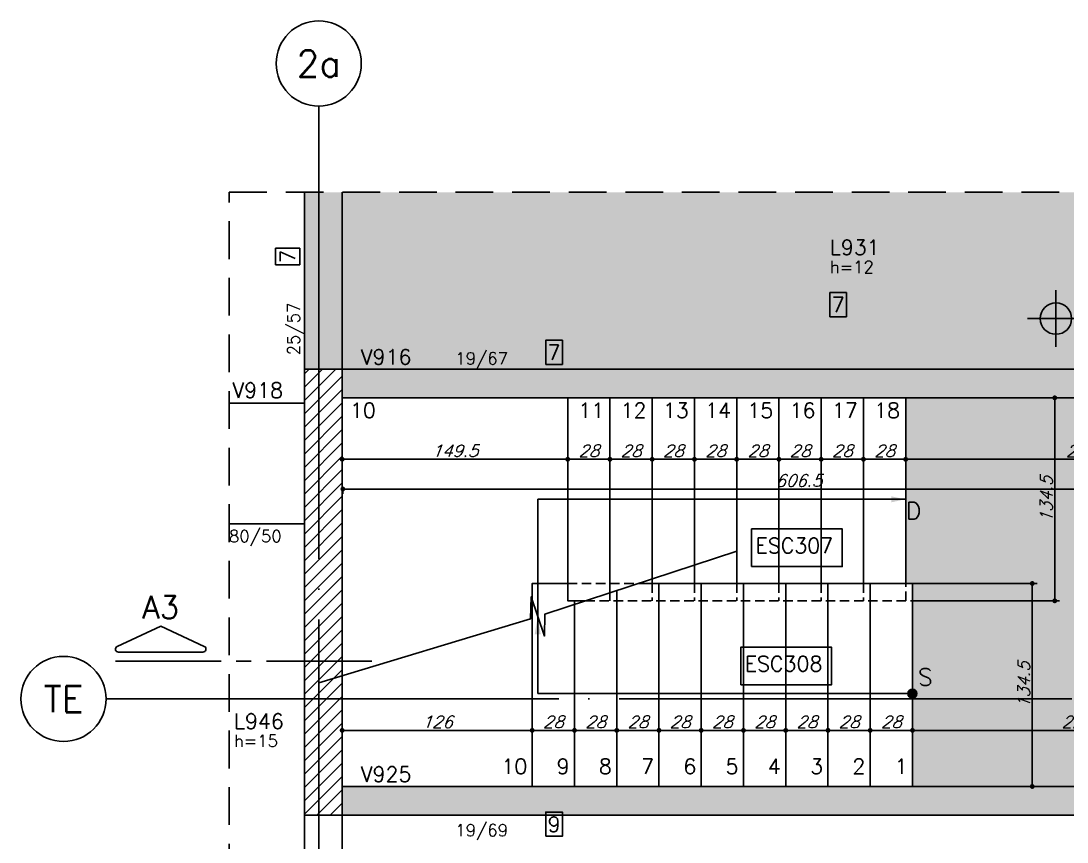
# Model space of a CAD drawing. Header units: millimetres. Extents: x 7530 to 14400, y -7174 to -2969.
# Drawn here: x 10731 to 11424, y -4756 to -4212 of the extents above; entities that cross this region are included whole.
import ezdxf
from ezdxf.enums import TextEntityAlignment as Align

# ---------------------------------------------------------------- set-up
doc = ezdxf.new("R2010")
doc.units = ezdxf.units.MM
doc.header["$LTSCALE"] = 50
doc.header["$PDMODE"] = 3
doc.linetypes.add('DASHED', pattern=[0.75, 0.5, -0.25])
doc.linetypes.add('EIXO', pattern=[6.8, 6, -0.4, 0, -0.4])
for name, color, linetype in [('F-AUX', 2, 'Continuous'), ('F-AUX-RED', 1, 'Continuous'), ('F-CORTE-INDICAÇÃO', 4, 'Continuous'), ('F-COTAS', 106, 'Continuous'), ('F-DESNIVEL-1', 254, 'Continuous'), ('F-EIXO', 12, 'EIXO'), ('F-ESC NUM', 2, 'Continuous'), ('F-ESC-PROJ', 1, 'Continuous'), ('F-ESCADAS', 2, 'Continuous'), ('F-LAJES', 3, 'Continuous'), ('F-LAJES-DIM', 2, 'Continuous'), ('F-LAJES-NOME', 4, 'Continuous'), ('F-NÍVEL-PLANTA', 2, 'Continuous'), ('F-PILARES-HACH', 174, 'Continuous'), ('F-PILARES-S', 170, 'Continuous'), ('F-TEXTO', 6, 'Continuous'), ('F-TEXTO ESCADA', 2, 'Continuous'), ('F-TEXTO-YELLOW', 2, 'Continuous'), ('F-VIGAS', 3, 'Continuous'), ('F-VIGAS-DIM', 2, 'Continuous'), ('F-VIGAS-NOME', 4, 'Continuous')]:
    doc.layers.add(name, color=color, linetype=linetype)
doc.layers.add('F-DESNIVEL-2', color=7, linetype='Continuous', true_color=0xffd1e8)
doc.styles.add('5385-ARQ-PB-BAS-PLA-TER-TORRE-A-106-TXT$0$R60-75', font='romans.shx', dxfattribs={"height": 0.1125})
doc.styles.add('CP-TEXT-INCL', font='romans.shx', dxfattribs={"oblique": 20})
doc.styles.add('MCP', font='romans.shx')
doc.styles.add('ROMANS', font='romans.shx')
doc.dimstyles.new('CP-COTAS-50', dxfattribs={"dimscale": 0.64, "dimtxt": 12.5, "dimasz": 5, "dimexe": 5, "dimexo": 5, "dimgap": 2.5, "dimtad": 1, "dimdec": 1, "dimdsep": 46, "dimtxsty": 'CP-TEXT-INCL', "dimblk1": 'DOT', "dimblk2": 'DOT', "dimsah": 1, "dimcen": 9, "dimclrd": 256, "dimclre": 256, "dimclrt": 256, "dimadec": 0, "dimazin": 0, "dimtfac": 1, "dimtdec": 1, "dimtmove": 2, "dimatfit": 3, "dimldrblk": 'DOT', "dimfxl": 5, "dimtolj": 1, "dimarcsym": 0})

# ---------------------------------------------------------------- blocks, each defined once
blk = doc.blocks.new('*U12')
at = {"layer": 'F-LAJES-DIM', "color": 1}
blk.add_lwpolyline([(0, 0), (11, 0), (11, 16), (0, 16)], close=True, dxfattribs=at)
at = {"layer": 'F-LAJES-DIM', "style": 'MCP'}
blk.add_attdef('DIM', text='', height=10, dxfattribs=at).set_placement((5.5, 8), align=Align.MIDDLE_CENTER)
blk = doc.blocks.new('*U13')
at = {"layer": 'F-VIGAS-DIM', "color": 1}
blk.add_lwpolyline([(0, 0), (11, 0), (11, 16), (0, 16)], close=True, dxfattribs=at)
at = {"layer": 'F-VIGAS-DIM', "style": 'MCP'}
blk.add_attdef('DIM', text='', height=10, dxfattribs=at).set_placement((5.5, 8), align=Align.MIDDLE_CENTER)
blk = doc.blocks.new('Nível - Planta')
at = {"layer": 'F-NÍVEL-PLANTA'}
h = blk.add_hatch(color=71, dxfattribs=at)
h.paths.add_polyline_path([(0, 0), (0, 0.26, 0.414214), (-0.26, 0)])
h.paths.add_polyline_path([(0.26, 0), (0, 0), (0, -0.26, 0.414214)])
for p, q in [((0, -0.469), (0, 0.469)), ((-0.469, 0), (1.704, 0))]:
    blk.add_line(p, q, dxfattribs=at)
blk.add_circle((0, 0), 0.26, dxfattribs=at)
at = {"layer": 'F-TEXTO', "color": 3, "style": 'MCP'}
blk.add_attdef('NÍVEL', (0.333, 0.102), '', height=0.2, dxfattribs=at)
blk = doc.blocks.new('*U20')
at = {"layer": 'F-EIXO'}
blk.add_line((0, 0), (0, -609.8), dxfattribs=at)
at = {"layer": 'F-EIXO', "color": 2, "linetype": 'Continuous'}
blk.add_circle((0, 28.21), 28.21, dxfattribs=at)
at = {"layer": 'F-TEXTO', "style": 'ROMANS'}
blk.add_attdef('EIXO', text='', height=17.5, rotation=360, dxfattribs=at).set_placement((0, 28.21), align=Align.MIDDLE_CENTER)
blk = doc.blocks.new('*U21')
at = {"layer": 'F-EIXO'}
blk.add_line((0, 0), (1096.49, 0), dxfattribs=at)
at = {"layer": 'F-EIXO', "color": 2, "linetype": 'Continuous'}
blk.add_circle((-28.21, 0), 28.21, dxfattribs=at)
at = {"layer": 'F-TEXTO', "style": 'ROMANS'}
blk.add_attdef('EIXO', text='', height=17.5, dxfattribs=at).set_placement((-28.21, 0), align=Align.MIDDLE_CENTER)
blk = doc.blocks.new('*U7')
at = {"layer": 'F-CORTE-INDICAÇÃO'}
for p, q in [((-100, 0), (-170, 0)), ((-80, 0), (-90, 0)), ((-70, 0), (0, 0))]:
    blk.add_line(p, q, dxfattribs=at)
blk.add_lwpolyline([(-112, 6, 0.802585), (-111.15, 9.81), (-140, 23.26), (-168.85, 9.81, 0.802585), (-168, 6)], format="xyb", close=True, dxfattribs=at)
at = {"layer": 'F-CORTE-INDICAÇÃO', "style": 'ROMANS'}
blk.add_attdef('CORTE', text='', height=15, dxfattribs=at).set_placement((-140, 35.76), align=Align.MIDDLE_CENTER)
at = {"layer": 'F-CORTE-INDICAÇÃO', "color": 2, "style": 'ROMANS'}
blk.add_attdef('FOLHA', text='', height=12, dxfattribs=at).set_placement((-140, -10), align=Align.MIDDLE_CENTER)
blk = doc.blocks.new('_DOT')
at = {"color": 0, "linetype": 'ByBlock'}
blk.add_line((-0.5, 0), (-1, 0), dxfattribs=at)
at = {"color": 0, "linetype": 'ByBlock', "const_width": 0.5}
blk.add_lwpolyline([(-0.25, 0, 1), (0.25, 0, 1)], format="xyb", close=True, dxfattribs=at)
blk = doc.blocks.new('*D114')
at = {"layer": 'DEFPOINTS', "color": 0, "transparency": 16777216}
for p in [(10943.82, -4499.79), (11093.32, -4500.68), (11093.32, -4502.62)]:
    blk.add_point(p, dxfattribs=at)
at = {"layer": 'F-COTAS', "lineweight": -2, "transparency": 16777216}
for p, q in [((10943.82, -4502.99), (10943.82, -4505.82)), ((10947.02, -4502.62), (11090.12, -4502.62)), ((11093.32, -4503.88), (11093.32, -4505.82))]:
    blk.add_line(p, q, dxfattribs=at)
at = {"layer": 'F-COTAS', "lineweight": -2, "transparency": 16777216, "xscale": 3.2, "yscale": 3.2, "zscale": 3.2, "rotation": 180}
blk.add_blockref('_DOT', (10943.82, -4502.62), dxfattribs=at)
at = {"layer": 'F-COTAS', "lineweight": -2, "transparency": 16777216, "xscale": 3.2, "yscale": 3.2, "zscale": 3.2}
blk.add_blockref('_DOT', (11093.32, -4502.62), dxfattribs=at)
at = {"layer": 'F-COTAS', "transparency": 16777216, "insert": (11018.57, -4497.02), "char_height": 8, "attachment_point": 5, "style": 'CP-TEXT-INCL'}
blk.add_mtext('\\A1;149.5', dxfattribs=at)
blk = doc.blocks.new('*D115')
at = {"layer": 'DEFPOINTS', "color": 0, "transparency": 16777216}
for p in [(11093.32, -4501.77), (11121.32, -4502.62), (11121.32, -4502.62)]:
    blk.add_point(p, dxfattribs=at)
at = {"layer": 'F-COTAS', "lineweight": -2, "transparency": 16777216}
for p, q in [((11093.32, -4504.97), (11093.32, -4505.82)), ((11096.52, -4502.62), (11118.12, -4502.62))]:
    blk.add_line(p, q, dxfattribs=at)
at = {"layer": 'F-COTAS', "lineweight": -2, "transparency": 16777216, "xscale": 3.2, "yscale": 3.2, "zscale": 3.2, "rotation": 180}
blk.add_blockref('_DOT', (11093.32, -4502.62), dxfattribs=at)
at = {"layer": 'F-COTAS', "lineweight": -2, "transparency": 16777216, "xscale": 3.2, "yscale": 3.2, "zscale": 3.2}
blk.add_blockref('_DOT', (11121.32, -4502.62), dxfattribs=at)
at = {"layer": 'F-COTAS', "transparency": 16777216, "insert": (11107.32, -4497.02), "char_height": 8, "attachment_point": 5, "style": 'CP-TEXT-INCL'}
blk.add_mtext('\\A1;28', dxfattribs=at)
blk = doc.blocks.new('*D116')
at = {"layer": 'DEFPOINTS', "color": 0, "transparency": 16777216}
for p in [(11177.32, -4501.77), (11205.32, -4502.62), (11205.32, -4502.62)]:
    blk.add_point(p, dxfattribs=at)
at = {"layer": 'F-COTAS', "lineweight": -2, "transparency": 16777216}
for p, q in [((11177.32, -4504.97), (11177.32, -4505.82)), ((11180.52, -4502.62), (11202.12, -4502.62))]:
    blk.add_line(p, q, dxfattribs=at)
at = {"layer": 'F-COTAS', "lineweight": -2, "transparency": 16777216, "xscale": 3.2, "yscale": 3.2, "zscale": 3.2, "rotation": 180}
blk.add_blockref('_DOT', (11177.32, -4502.62), dxfattribs=at)
at = {"layer": 'F-COTAS', "lineweight": -2, "transparency": 16777216, "xscale": 3.2, "yscale": 3.2, "zscale": 3.2}
blk.add_blockref('_DOT', (11205.32, -4502.62), dxfattribs=at)
at = {"layer": 'F-COTAS', "transparency": 16777216, "insert": (11191.32, -4497.02), "char_height": 8, "attachment_point": 5, "style": 'CP-TEXT-INCL'}
blk.add_mtext('\\A1;28', dxfattribs=at)
blk = doc.blocks.new('*D117')
at = {"layer": 'DEFPOINTS', "color": 0, "transparency": 16777216}
for p in [(11205.32, -4501.77), (11233.32, -4502.62), (11233.32, -4502.62)]:
    blk.add_point(p, dxfattribs=at)
at = {"layer": 'F-COTAS', "lineweight": -2, "transparency": 16777216}
for p, q in [((11205.32, -4504.97), (11205.32, -4505.82)), ((11208.52, -4502.62), (11230.12, -4502.62))]:
    blk.add_line(p, q, dxfattribs=at)
at = {"layer": 'F-COTAS', "lineweight": -2, "transparency": 16777216, "xscale": 3.2, "yscale": 3.2, "zscale": 3.2, "rotation": 180}
blk.add_blockref('_DOT', (11205.32, -4502.62), dxfattribs=at)
at = {"layer": 'F-COTAS', "lineweight": -2, "transparency": 16777216, "xscale": 3.2, "yscale": 3.2, "zscale": 3.2}
blk.add_blockref('_DOT', (11233.32, -4502.62), dxfattribs=at)
at = {"layer": 'F-COTAS', "transparency": 16777216, "insert": (11219.32, -4497.02), "char_height": 8, "attachment_point": 5, "style": 'CP-TEXT-INCL'}
blk.add_mtext('\\A1;28', dxfattribs=at)
blk = doc.blocks.new('*D118')
at = {"layer": 'DEFPOINTS', "color": 0, "transparency": 16777216}
for p in [(11233.32, -4501.77), (11261.32, -4502.62), (11261.32, -4502.62)]:
    blk.add_point(p, dxfattribs=at)
at = {"layer": 'F-COTAS', "lineweight": -2, "transparency": 16777216}
for p, q in [((11233.32, -4504.97), (11233.32, -4505.82)), ((11236.52, -4502.62), (11258.12, -4502.62))]:
    blk.add_line(p, q, dxfattribs=at)
at = {"layer": 'F-COTAS', "lineweight": -2, "transparency": 16777216, "xscale": 3.2, "yscale": 3.2, "zscale": 3.2, "rotation": 180}
blk.add_blockref('_DOT', (11233.32, -4502.62), dxfattribs=at)
at = {"layer": 'F-COTAS', "lineweight": -2, "transparency": 16777216, "xscale": 3.2, "yscale": 3.2, "zscale": 3.2}
blk.add_blockref('_DOT', (11261.32, -4502.62), dxfattribs=at)
at = {"layer": 'F-COTAS', "transparency": 16777216, "insert": (11247.32, -4497.02), "char_height": 8, "attachment_point": 5, "style": 'CP-TEXT-INCL'}
blk.add_mtext('\\A1;28', dxfattribs=at)
blk = doc.blocks.new('*D119')
at = {"layer": 'DEFPOINTS', "color": 0, "transparency": 16777216}
for p in [(11261.32, -4501.77), (11289.32, -4502.62), (11289.32, -4502.62)]:
    blk.add_point(p, dxfattribs=at)
at = {"layer": 'F-COTAS', "lineweight": -2, "transparency": 16777216}
for p, q in [((11261.32, -4504.97), (11261.32, -4505.82)), ((11264.52, -4502.62), (11286.12, -4502.62))]:
    blk.add_line(p, q, dxfattribs=at)
at = {"layer": 'F-COTAS', "lineweight": -2, "transparency": 16777216, "xscale": 3.2, "yscale": 3.2, "zscale": 3.2, "rotation": 180}
blk.add_blockref('_DOT', (11261.32, -4502.62), dxfattribs=at)
at = {"layer": 'F-COTAS', "lineweight": -2, "transparency": 16777216, "xscale": 3.2, "yscale": 3.2, "zscale": 3.2}
blk.add_blockref('_DOT', (11289.32, -4502.62), dxfattribs=at)
at = {"layer": 'F-COTAS', "transparency": 16777216, "insert": (11275.32, -4497.02), "char_height": 8, "attachment_point": 5, "style": 'CP-TEXT-INCL'}
blk.add_mtext('\\A1;28', dxfattribs=at)
blk = doc.blocks.new('*D120')
at = {"layer": 'DEFPOINTS', "color": 0, "transparency": 16777216}
for p in [(11289.32, -4501.77), (11317.32, -4502.62), (11317.32, -4502.62)]:
    blk.add_point(p, dxfattribs=at)
at = {"layer": 'F-COTAS', "lineweight": -2, "transparency": 16777216}
for p, q in [((11289.32, -4504.97), (11289.32, -4505.82)), ((11292.52, -4502.62), (11314.12, -4502.62))]:
    blk.add_line(p, q, dxfattribs=at)
at = {"layer": 'F-COTAS', "lineweight": -2, "transparency": 16777216, "xscale": 3.2, "yscale": 3.2, "zscale": 3.2, "rotation": 180}
blk.add_blockref('_DOT', (11289.32, -4502.62), dxfattribs=at)
at = {"layer": 'F-COTAS', "lineweight": -2, "transparency": 16777216, "xscale": 3.2, "yscale": 3.2, "zscale": 3.2}
blk.add_blockref('_DOT', (11317.32, -4502.62), dxfattribs=at)
at = {"layer": 'F-COTAS', "transparency": 16777216, "insert": (11303.32, -4497.02), "char_height": 8, "attachment_point": 5, "style": 'CP-TEXT-INCL'}
blk.add_mtext('\\A1;28', dxfattribs=at)
blk = doc.blocks.new('*D121')
at = {"layer": 'DEFPOINTS', "color": 0, "transparency": 16777216}
for p in [(11317.32, -4497.78), (11550.32, -4502.62), (11550.32, -4502.62)]:
    blk.add_point(p, dxfattribs=at)
at = {"layer": 'F-COTAS', "lineweight": -2, "transparency": 16777216}
for p, q in [((11317.32, -4500.98), (11317.32, -4505.82)), ((11320.52, -4502.62), (11547.12, -4502.62))]:
    blk.add_line(p, q, dxfattribs=at)
at = {"layer": 'F-COTAS', "lineweight": -2, "transparency": 16777216, "xscale": 3.2, "yscale": 3.2, "zscale": 3.2, "rotation": 180}
blk.add_blockref('_DOT', (11317.32, -4502.62), dxfattribs=at)
at = {"layer": 'F-COTAS', "lineweight": -2, "transparency": 16777216, "xscale": 3.2, "yscale": 3.2, "zscale": 3.2}
blk.add_blockref('_DOT', (11550.32, -4502.62), dxfattribs=at)
at = {"layer": 'F-COTAS', "transparency": 16777216, "insert": (11433.82, -4497.02), "char_height": 8, "attachment_point": 5, "style": 'CP-TEXT-INCL'}
blk.add_mtext('\\A1;233', dxfattribs=at)
blk = doc.blocks.new('*D122')
at = {"layer": 'DEFPOINTS', "color": 0, "transparency": 16777216}
for p in [(10944.32, -4519.64), (11550.82, -4519.64), (10944.32, -4522.31)]:
    blk.add_point(p, dxfattribs=at)
at = {"layer": 'F-COTAS', "lineweight": -2, "transparency": 16777216}
for p, q in [((10944.32, -4522.84), (10944.32, -4525.51)), ((11547.62, -4522.31), (10947.52, -4522.31)), ((11550.82, -4522.84), (11550.82, -4525.51))]:
    blk.add_line(p, q, dxfattribs=at)
at = {"layer": 'F-COTAS', "lineweight": -2, "transparency": 16777216, "xscale": 3.2, "yscale": 3.2, "zscale": 3.2, "rotation": 180}
blk.add_blockref('_DOT', (10944.32, -4522.31), dxfattribs=at)
at = {"layer": 'F-COTAS', "lineweight": -2, "transparency": 16777216, "xscale": 3.2, "yscale": 3.2, "zscale": 3.2}
blk.add_blockref('_DOT', (11550.82, -4522.31), dxfattribs=at)
at = {"layer": 'F-COTAS', "transparency": 16777216, "insert": (11246.44, -4516.71), "char_height": 8, "attachment_point": 5, "style": 'CP-TEXT-INCL'}
blk.add_mtext('\\A1;606.5', dxfattribs=at)
blk = doc.blocks.new('*D123')
at = {"layer": 'DEFPOINTS', "color": 0, "transparency": 16777216}
for p in [(11321.82, -4682.22), (11321.82, -4686.29), (11550.32, -4686.29)]:
    blk.add_point(p, dxfattribs=at)
at = {"layer": 'F-COTAS', "lineweight": -2, "transparency": 16777216}
for p, q in [((11321.82, -4683.09), (11321.82, -4679.02)), ((11550.32, -4683.09), (11550.32, -4679.02)), ((11547.12, -4682.22), (11325.02, -4682.22))]:
    blk.add_line(p, q, dxfattribs=at)
at = {"layer": 'F-COTAS', "lineweight": -2, "transparency": 16777216, "xscale": 3.2, "yscale": 3.2, "zscale": 3.2, "rotation": 180}
blk.add_blockref('_DOT', (11321.82, -4682.22), dxfattribs=at)
at = {"layer": 'F-COTAS', "lineweight": -2, "transparency": 16777216, "xscale": 3.2, "yscale": 3.2, "zscale": 3.2}
blk.add_blockref('_DOT', (11550.32, -4682.22), dxfattribs=at)
at = {"layer": 'F-COTAS', "transparency": 16777216, "insert": (11436.07, -4676.62), "char_height": 8, "attachment_point": 5, "style": 'CP-TEXT-INCL'}
blk.add_mtext('\\A1;228.5', dxfattribs=at)
blk = doc.blocks.new('*D124')
at = {"layer": 'DEFPOINTS', "color": 0, "transparency": 16777216}
for p in [(11293.82, -4682.22), (11293.82, -4686.29), (11321.82, -4686.29)]:
    blk.add_point(p, dxfattribs=at)
at = {"layer": 'F-COTAS', "lineweight": -2, "transparency": 16777216}
for p, q in [((11293.82, -4683.09), (11293.82, -4679.02)), ((11321.82, -4683.09), (11321.82, -4679.02)), ((11318.62, -4682.22), (11297.02, -4682.22))]:
    blk.add_line(p, q, dxfattribs=at)
at = {"layer": 'F-COTAS', "lineweight": -2, "transparency": 16777216, "xscale": 3.2, "yscale": 3.2, "zscale": 3.2, "rotation": 180}
blk.add_blockref('_DOT', (11293.82, -4682.22), dxfattribs=at)
at = {"layer": 'F-COTAS', "lineweight": -2, "transparency": 16777216, "xscale": 3.2, "yscale": 3.2, "zscale": 3.2}
blk.add_blockref('_DOT', (11321.82, -4682.22), dxfattribs=at)
at = {"layer": 'F-COTAS', "transparency": 16777216, "insert": (11307.82, -4676.62), "char_height": 8, "attachment_point": 5, "style": 'CP-TEXT-INCL'}
blk.add_mtext('\\A1;28', dxfattribs=at)
blk = doc.blocks.new('*D125')
at = {"layer": 'DEFPOINTS', "color": 0, "transparency": 16777216}
for p in [(11265.82, -4682.22), (11265.82, -4686.29), (11293.82, -4686.29)]:
    blk.add_point(p, dxfattribs=at)
at = {"layer": 'F-COTAS', "lineweight": -2, "transparency": 16777216}
for p, q in [((11265.82, -4683.09), (11265.82, -4679.02)), ((11293.82, -4683.09), (11293.82, -4679.02)), ((11290.62, -4682.22), (11269.02, -4682.22))]:
    blk.add_line(p, q, dxfattribs=at)
at = {"layer": 'F-COTAS', "lineweight": -2, "transparency": 16777216, "xscale": 3.2, "yscale": 3.2, "zscale": 3.2, "rotation": 180}
blk.add_blockref('_DOT', (11265.82, -4682.22), dxfattribs=at)
at = {"layer": 'F-COTAS', "lineweight": -2, "transparency": 16777216, "xscale": 3.2, "yscale": 3.2, "zscale": 3.2}
blk.add_blockref('_DOT', (11293.82, -4682.22), dxfattribs=at)
at = {"layer": 'F-COTAS', "transparency": 16777216, "insert": (11279.82, -4676.62), "char_height": 8, "attachment_point": 5, "style": 'CP-TEXT-INCL'}
blk.add_mtext('\\A1;28', dxfattribs=at)
blk = doc.blocks.new('*D126')
at = {"layer": 'DEFPOINTS', "color": 0, "transparency": 16777216}
for p in [(11237.82, -4682.22), (11237.82, -4686.29), (11265.82, -4686.29)]:
    blk.add_point(p, dxfattribs=at)
at = {"layer": 'F-COTAS', "lineweight": -2, "transparency": 16777216}
for p, q in [((11237.82, -4683.09), (11237.82, -4679.02)), ((11265.82, -4683.09), (11265.82, -4679.02)), ((11262.62, -4682.22), (11241.02, -4682.22))]:
    blk.add_line(p, q, dxfattribs=at)
at = {"layer": 'F-COTAS', "lineweight": -2, "transparency": 16777216, "xscale": 3.2, "yscale": 3.2, "zscale": 3.2, "rotation": 180}
blk.add_blockref('_DOT', (11237.82, -4682.22), dxfattribs=at)
at = {"layer": 'F-COTAS', "lineweight": -2, "transparency": 16777216, "xscale": 3.2, "yscale": 3.2, "zscale": 3.2}
blk.add_blockref('_DOT', (11265.82, -4682.22), dxfattribs=at)
at = {"layer": 'F-COTAS', "transparency": 16777216, "insert": (11251.82, -4676.62), "char_height": 8, "attachment_point": 5, "style": 'CP-TEXT-INCL'}
blk.add_mtext('\\A1;28', dxfattribs=at)
blk = doc.blocks.new('*D127')
at = {"layer": 'DEFPOINTS', "color": 0, "transparency": 16777216}
for p in [(11209.82, -4682.22), (11209.82, -4686.29), (11237.82, -4686.29)]:
    blk.add_point(p, dxfattribs=at)
at = {"layer": 'F-COTAS', "lineweight": -2, "transparency": 16777216}
for p, q in [((11209.82, -4683.09), (11209.82, -4679.02)), ((11237.82, -4683.09), (11237.82, -4679.02)), ((11234.62, -4682.22), (11213.02, -4682.22))]:
    blk.add_line(p, q, dxfattribs=at)
at = {"layer": 'F-COTAS', "lineweight": -2, "transparency": 16777216, "xscale": 3.2, "yscale": 3.2, "zscale": 3.2, "rotation": 180}
blk.add_blockref('_DOT', (11209.82, -4682.22), dxfattribs=at)
at = {"layer": 'F-COTAS', "lineweight": -2, "transparency": 16777216, "xscale": 3.2, "yscale": 3.2, "zscale": 3.2}
blk.add_blockref('_DOT', (11237.82, -4682.22), dxfattribs=at)
at = {"layer": 'F-COTAS', "transparency": 16777216, "insert": (11223.82, -4676.62), "char_height": 8, "attachment_point": 5, "style": 'CP-TEXT-INCL'}
blk.add_mtext('\\A1;28', dxfattribs=at)
blk = doc.blocks.new('*D128')
at = {"layer": 'DEFPOINTS', "color": 0, "transparency": 16777216}
for p in [(11181.82, -4682.22), (11181.82, -4686.29), (11209.82, -4686.29)]:
    blk.add_point(p, dxfattribs=at)
at = {"layer": 'F-COTAS', "lineweight": -2, "transparency": 16777216}
for p, q in [((11181.82, -4683.09), (11181.82, -4679.02)), ((11209.82, -4683.09), (11209.82, -4679.02)), ((11206.62, -4682.22), (11185.02, -4682.22))]:
    blk.add_line(p, q, dxfattribs=at)
at = {"layer": 'F-COTAS', "lineweight": -2, "transparency": 16777216, "xscale": 3.2, "yscale": 3.2, "zscale": 3.2, "rotation": 180}
blk.add_blockref('_DOT', (11181.82, -4682.22), dxfattribs=at)
at = {"layer": 'F-COTAS', "lineweight": -2, "transparency": 16777216, "xscale": 3.2, "yscale": 3.2, "zscale": 3.2}
blk.add_blockref('_DOT', (11209.82, -4682.22), dxfattribs=at)
at = {"layer": 'F-COTAS', "transparency": 16777216, "insert": (11195.82, -4676.62), "char_height": 8, "attachment_point": 5, "style": 'CP-TEXT-INCL'}
blk.add_mtext('\\A1;28', dxfattribs=at)
blk = doc.blocks.new('*D129')
at = {"layer": 'DEFPOINTS', "color": 0, "transparency": 16777216}
for p in [(11153.82, -4682.22), (11153.82, -4686.29), (11181.82, -4686.29)]:
    blk.add_point(p, dxfattribs=at)
at = {"layer": 'F-COTAS', "lineweight": -2, "transparency": 16777216}
for p, q in [((11153.82, -4683.09), (11153.82, -4679.02)), ((11181.82, -4683.09), (11181.82, -4679.02)), ((11178.62, -4682.22), (11157.02, -4682.22))]:
    blk.add_line(p, q, dxfattribs=at)
at = {"layer": 'F-COTAS', "lineweight": -2, "transparency": 16777216, "xscale": 3.2, "yscale": 3.2, "zscale": 3.2, "rotation": 180}
blk.add_blockref('_DOT', (11153.82, -4682.22), dxfattribs=at)
at = {"layer": 'F-COTAS', "lineweight": -2, "transparency": 16777216, "xscale": 3.2, "yscale": 3.2, "zscale": 3.2}
blk.add_blockref('_DOT', (11181.82, -4682.22), dxfattribs=at)
at = {"layer": 'F-COTAS', "transparency": 16777216, "insert": (11167.82, -4676.62), "char_height": 8, "attachment_point": 5, "style": 'CP-TEXT-INCL'}
blk.add_mtext('\\A1;28', dxfattribs=at)
blk = doc.blocks.new('*D130')
at = {"layer": 'DEFPOINTS', "color": 0, "transparency": 16777216}
for p in [(11125.82, -4682.22), (11125.82, -4686.29), (11153.82, -4686.29)]:
    blk.add_point(p, dxfattribs=at)
at = {"layer": 'F-COTAS', "lineweight": -2, "transparency": 16777216}
for p, q in [((11125.82, -4683.09), (11125.82, -4679.02)), ((11153.82, -4683.09), (11153.82, -4679.02)), ((11150.62, -4682.22), (11129.02, -4682.22))]:
    blk.add_line(p, q, dxfattribs=at)
at = {"layer": 'F-COTAS', "lineweight": -2, "transparency": 16777216, "xscale": 3.2, "yscale": 3.2, "zscale": 3.2, "rotation": 180}
blk.add_blockref('_DOT', (11125.82, -4682.22), dxfattribs=at)
at = {"layer": 'F-COTAS', "lineweight": -2, "transparency": 16777216, "xscale": 3.2, "yscale": 3.2, "zscale": 3.2}
blk.add_blockref('_DOT', (11153.82, -4682.22), dxfattribs=at)
at = {"layer": 'F-COTAS', "transparency": 16777216, "insert": (11139.82, -4676.62), "char_height": 8, "attachment_point": 5, "style": 'CP-TEXT-INCL'}
blk.add_mtext('\\A1;28', dxfattribs=at)
blk = doc.blocks.new('*D131')
at = {"layer": 'DEFPOINTS', "color": 0, "transparency": 16777216}
for p in [(10943.82, -4682.22), (10943.82, -4686.29), (11069.82, -4689.55)]:
    blk.add_point(p, dxfattribs=at)
at = {"layer": 'F-COTAS', "lineweight": -2, "transparency": 16777216}
for p, q in [((10943.82, -4683.09), (10943.82, -4679.02)), ((11069.82, -4686.35), (11069.82, -4679.02)), ((11066.62, -4682.22), (10947.02, -4682.22))]:
    blk.add_line(p, q, dxfattribs=at)
at = {"layer": 'F-COTAS', "lineweight": -2, "transparency": 16777216, "xscale": 3.2, "yscale": 3.2, "zscale": 3.2, "rotation": 180}
blk.add_blockref('_DOT', (10943.82, -4682.22), dxfattribs=at)
at = {"layer": 'F-COTAS', "lineweight": -2, "transparency": 16777216, "xscale": 3.2, "yscale": 3.2, "zscale": 3.2}
blk.add_blockref('_DOT', (11069.82, -4682.22), dxfattribs=at)
at = {"layer": 'F-COTAS', "transparency": 16777216, "insert": (11006.82, -4676.62), "char_height": 8, "attachment_point": 5, "style": 'CP-TEXT-INCL'}
blk.add_mtext('\\A1;126', dxfattribs=at)
blk = doc.blocks.new('*D132')
at = {"layer": 'DEFPOINTS', "color": 0, "transparency": 16777216}
for p in [(11097.82, -4682.22), (11097.82, -4686.29), (11125.82, -4686.29)]:
    blk.add_point(p, dxfattribs=at)
at = {"layer": 'F-COTAS', "lineweight": -2, "transparency": 16777216}
for p, q in [((11097.82, -4683.09), (11097.82, -4679.02)), ((11125.82, -4683.09), (11125.82, -4679.02)), ((11122.62, -4682.22), (11101.02, -4682.22))]:
    blk.add_line(p, q, dxfattribs=at)
at = {"layer": 'F-COTAS', "lineweight": -2, "transparency": 16777216, "xscale": 3.2, "yscale": 3.2, "zscale": 3.2, "rotation": 180}
blk.add_blockref('_DOT', (11097.82, -4682.22), dxfattribs=at)
at = {"layer": 'F-COTAS', "lineweight": -2, "transparency": 16777216, "xscale": 3.2, "yscale": 3.2, "zscale": 3.2}
blk.add_blockref('_DOT', (11125.82, -4682.22), dxfattribs=at)
at = {"layer": 'F-COTAS', "transparency": 16777216, "insert": (11111.82, -4676.62), "char_height": 8, "attachment_point": 5, "style": 'CP-TEXT-INCL'}
blk.add_mtext('\\A1;28', dxfattribs=at)
blk = doc.blocks.new('*D133')
at = {"layer": 'DEFPOINTS', "color": 0, "transparency": 16777216}
for p in [(11149.32, -4501.77), (11177.32, -4502.62), (11177.32, -4502.62)]:
    blk.add_point(p, dxfattribs=at)
at = {"layer": 'F-COTAS', "lineweight": -2, "transparency": 16777216}
for p, q in [((11149.32, -4504.97), (11149.32, -4505.82)), ((11152.52, -4502.62), (11174.12, -4502.62))]:
    blk.add_line(p, q, dxfattribs=at)
at = {"layer": 'F-COTAS', "lineweight": -2, "transparency": 16777216, "xscale": 3.2, "yscale": 3.2, "zscale": 3.2, "rotation": 180}
blk.add_blockref('_DOT', (11149.32, -4502.62), dxfattribs=at)
at = {"layer": 'F-COTAS', "lineweight": -2, "transparency": 16777216, "xscale": 3.2, "yscale": 3.2, "zscale": 3.2}
blk.add_blockref('_DOT', (11177.32, -4502.62), dxfattribs=at)
at = {"layer": 'F-COTAS', "transparency": 16777216, "insert": (11163.32, -4497.02), "char_height": 8, "attachment_point": 5, "style": 'CP-TEXT-INCL'}
blk.add_mtext('\\A1;28', dxfattribs=at)
blk = doc.blocks.new('*D134')
at = {"layer": 'DEFPOINTS', "color": 0, "transparency": 16777216}
for p in [(11121.32, -4501.77), (11149.32, -4502.62), (11149.32, -4502.62)]:
    blk.add_point(p, dxfattribs=at)
at = {"layer": 'F-COTAS', "lineweight": -2, "transparency": 16777216}
for p, q in [((11121.32, -4504.97), (11121.32, -4505.82)), ((11124.52, -4502.62), (11146.12, -4502.62))]:
    blk.add_line(p, q, dxfattribs=at)
at = {"layer": 'F-COTAS', "lineweight": -2, "transparency": 16777216, "xscale": 3.2, "yscale": 3.2, "zscale": 3.2, "rotation": 180}
blk.add_blockref('_DOT', (11121.32, -4502.62), dxfattribs=at)
at = {"layer": 'F-COTAS', "lineweight": -2, "transparency": 16777216, "xscale": 3.2, "yscale": 3.2, "zscale": 3.2}
blk.add_blockref('_DOT', (11149.32, -4502.62), dxfattribs=at)
at = {"layer": 'F-COTAS', "transparency": 16777216, "insert": (11135.32, -4497.02), "char_height": 8, "attachment_point": 5, "style": 'CP-TEXT-INCL'}
blk.add_mtext('\\A1;28', dxfattribs=at)
blk = doc.blocks.new('*D136')
at = {"layer": 'DEFPOINTS', "color": 0, "transparency": 16777216}
for p in [(11317.32, -4584.9), (11401.2, -4584.9), (11408.78, -4719.4)]:
    blk.add_point(p, dxfattribs=at)
at = {"layer": 'F-COTAS', "lineweight": -2, "transparency": 16777216}
for p, q in [((11320.52, -4584.9), (11404.4, -4584.9)), ((11401.2, -4716.2), (11401.2, -4588.1)), ((11405.58, -4719.4), (11398, -4719.4))]:
    blk.add_line(p, q, dxfattribs=at)
at = {"layer": 'F-COTAS', "lineweight": -2, "transparency": 16777216, "xscale": 3.2, "yscale": 3.2, "zscale": 3.2}
for p, rotation in [((11401.2, -4584.9), 90), ((11401.2, -4719.4), 270)]:
    blk.add_blockref('_DOT', p, dxfattribs=dict(at, rotation=rotation))
at = {"layer": 'F-COTAS', "transparency": 16777216, "insert": (11395.6, -4652.15), "char_height": 8, "attachment_point": 5, "rotation": 90, "style": 'CP-TEXT-INCL'}
blk.add_mtext('\\A1;134.5', dxfattribs=at)
blk = doc.blocks.new('*D137')
at = {"layer": 'DEFPOINTS', "color": 0, "transparency": 16777216}
for p in [(11399.75, -4461.9), (11416.14, -4461.9), (11317.32, -4596.4)]:
    blk.add_point(p, dxfattribs=at)
at = {"layer": 'F-COTAS', "lineweight": -2, "transparency": 16777216}
for p, q in [((11402.95, -4461.9), (11419.34, -4461.9)), ((11416.14, -4593.2), (11416.14, -4465.1)), ((11320.52, -4596.4), (11419.34, -4596.4))]:
    blk.add_line(p, q, dxfattribs=at)
at = {"layer": 'F-COTAS', "lineweight": -2, "transparency": 16777216, "xscale": 3.2, "yscale": 3.2, "zscale": 3.2}
for p, rotation in [((11416.14, -4461.9), 90), ((11416.14, -4596.4), 270)]:
    blk.add_blockref('_DOT', p, dxfattribs=dict(at, rotation=rotation))
at = {"layer": 'F-COTAS', "transparency": 16777216, "insert": (11410.54, -4529.15), "char_height": 8, "attachment_point": 5, "rotation": 90, "style": 'CP-TEXT-INCL'}
blk.add_mtext('\\A1;134.5', dxfattribs=at)
blk = doc.blocks.new('*D135')
at = {"layer": 'DEFPOINTS', "color": 0, "transparency": 16777216}
for p in [(11069.82, -4682.22), (11069.82, -4686.29), (11097.82, -4686.29)]:
    blk.add_point(p, dxfattribs=at)
at = {"layer": 'F-COTAS', "lineweight": -2, "transparency": 16777216}
for p, q in [((11069.82, -4683.09), (11069.82, -4679.02)), ((11097.82, -4683.09), (11097.82, -4679.02)), ((11094.62, -4682.22), (11073.02, -4682.22))]:
    blk.add_line(p, q, dxfattribs=at)
at = {"layer": 'F-COTAS', "lineweight": -2, "transparency": 16777216, "xscale": 3.2, "yscale": 3.2, "zscale": 3.2, "rotation": 180}
blk.add_blockref('_DOT', (11069.82, -4682.22), dxfattribs=at)
at = {"layer": 'F-COTAS', "lineweight": -2, "transparency": 16777216, "xscale": 3.2, "yscale": 3.2, "zscale": 3.2}
blk.add_blockref('_DOT', (11097.82, -4682.22), dxfattribs=at)
at = {"layer": 'F-COTAS', "transparency": 16777216, "insert": (11083.82, -4676.62), "char_height": 8, "attachment_point": 5, "style": 'CP-TEXT-INCL'}
blk.add_mtext('\\A1;28', dxfattribs=at)

msp = doc.modelspace()

# ---------------------------------------------------------------- hatches: boundary and pattern name
at = {"layer": 'F-AUX'}
h = msp.add_hatch(color=1, dxfattribs=at)
edge = h.paths.add_edge_path()
edge.add_arc((11321.822, -4657.897), 3, 0, 360)
at = {"layer": 'F-DESNIVEL-1', "linetype": 'Continuous'}
h = msp.add_hatch(color=256, dxfattribs=at)
h.dxf.hatch_style = 1
h.paths.add_polyline_path([(11321.822, -4719.397), (11321.822, -4584.897), (11317.322, -4584.897), (11317.322, -4461.897), (11550.322, -4461.897), (11550.322, -4719.397)])
at = {"layer": 'F-PILARES-HACH', "linetype": 'Continuous'}
h = msp.add_hatch(dxfattribs=at)
h.set_pattern_fill('ANSI31', color=256, scale=50, style=0)
h.set_pattern_definition([(45, (12868.322, -4865.3966), (-4.419417, 4.419417), [])])
h.paths.add_polyline_path([(10918.822, -4738.397), (10943.822, -4738.397), (10943.822, -4442.897), (10918.822, -4442.897)], flags=16)

# ---------------------------------------------------------------- linework, layer by layer
at = {"layer": 'F-AUX', "color": 1}
msp.add_circle((11321.822, -4657.897), 3, dxfattribs=at)
at = {"layer": 'F-AUX-RED'}
for p, q in [((11073.495, -4657.897), (11073.495, -4529.147)), ((11073.495, -4529.147), (11316.822, -4529.147)), ((11321.822, -4657.897), (11073.495, -4657.897))]:
    msp.add_line(p, q, dxfattribs=at)
at = {"layer": 'F-AUX-RED', "color": 1, "linetype": 'DASHED'}
msp.add_lwpolyline([(10869.028, -4325.639), (11782.649, -4325.639), (11782.649, -4819.927), (10869.028, -4819.927)], close=True, dxfattribs=at)
at = {"layer": 'F-AUX-RED'}
for points in [[(11307.822, -4527.147), (11316.822, -4529.147), (11307.822, -4531.147)], [(11071.473, -4618.672), (11073.473, -4606.672), (11075.473, -4618.672)]]:
    msp.add_solid(points, dxfattribs=at)
at = {"layer": 'F-DESNIVEL-1', "linetype": 'Continuous'}
for points in [[(11559.822, -4738.397), (11559.822, -4719.397), (10943.922, -4719.397)], [(11559.822, -4738.397), (10943.922, -4719.397), (10943.922, -4738.397)], [(11559.822, -4738.397), (10943.922, -4738.397), (11559.822, -4738.397)]]:
    msp.add_solid(points, dxfattribs=at)
at = {"layer": 'F-DESNIVEL-2', "linetype": 'Continuous'}
for points in [[(10918.822, -4442.797), (10943.822, -4442.797), (10943.822, -4325.639)], [(10918.822, -4442.797), (10943.822, -4325.639), (10918.822, -4325.639)], [(10918.822, -4442.797), (10918.822, -4325.639), (10918.822, -4442.797)], [(11145.822, -4325.639), (10943.822, -4325.639), (10943.822, -4442.897)], [(11145.822, -4325.639), (10943.822, -4442.897), (11145.822, -4325.639)], [(11145.822, -4325.639), (10943.822, -4442.897), (11559.822, -4442.897)], [(11145.822, -4325.639), (11559.822, -4442.897), (11145.822, -4325.639)], [(11145.822, -4325.639), (11559.822, -4442.897), (11629.322, -4442.897)], [(11145.822, -4325.639), (11629.322, -4442.897), (11145.822, -4325.639)], [(11145.822, -4325.639), (11629.322, -4442.897), (11629.322, -4381.397)], [(11145.822, -4325.639), (11629.322, -4381.397), (11145.822, -4325.639)], [(11145.822, -4325.639), (11629.322, -4381.397), (11629.322, -4325.639)], [(11559.822, -4461.897), (11559.822, -4442.897), (10943.922, -4442.897)], [(11559.822, -4461.897), (10943.922, -4442.897), (10943.922, -4461.897)], [(11559.822, -4461.897), (10943.922, -4461.897), (11559.822, -4461.897)]]:
    msp.add_solid(points, dxfattribs=at)
at = {"layer": 'F-ESC-PROJ'}
msp.add_lwpolyline([(10928.322, -4650.785), (11068.752, -4608.319), (11069.148, -4593.705), (11077.842, -4619.768), (11078.238, -4605.155), (11205.322, -4563.532)], dxfattribs=at)
at = {"layer": 'F-ESC-PROJ', "linetype": 'DASHED', "ltscale": 0.25}
for points in [[(11093.322, -4584.897), (11140.091, -4584.897)], [(11104.979, -4596.397), (11317.322, -4596.397), (11317.322, -4584.897)], [(11149.322, -4584.897), (11149.322, -4596.397)], [(11177.322, -4584.897), (11177.322, -4596.397)], [(11205.322, -4584.897), (11205.322, -4596.397)], [(11233.322, -4584.897), (11233.322, -4596.397)], [(11261.322, -4584.897), (11261.322, -4596.397)], [(11289.322, -4584.897), (11289.322, -4596.397)], [(11121.322, -4591.208), (11121.322, -4596.397)], [(11152.322, -4596.044), (11152.322, -4596.397)]]:
    msp.add_lwpolyline(points, dxfattribs=at)
at = {"layer": 'F-ESCADAS', "linetype": 'Continuous'}
for points in [[(11093.322, -4461.897), (11093.322, -4596.397), (11104.979, -4596.397)], [(11121.322, -4591.208), (11121.322, -4461.897)], [(11149.322, -4584.897), (11149.322, -4461.897)], [(11177.322, -4584.897), (11177.322, -4461.897)], [(11205.322, -4584.897), (11205.322, -4461.897)], [(11233.322, -4584.897), (11233.322, -4461.897)], [(11261.322, -4584.897), (11261.322, -4461.897)], [(11289.322, -4584.897), (11289.322, -4461.897)], [(11317.322, -4584.897), (11317.322, -4461.897)], [(11069.822, -4595.726), (11069.822, -4584.897), (11093.322, -4584.897)], [(11125.822, -4589.57), (11125.822, -4719.397)], [(11153.822, -4584.897), (11153.822, -4719.397)], [(11181.822, -4584.897), (11181.822, -4719.397)], [(11209.822, -4584.897), (11209.822, -4719.397)], [(11237.822, -4584.897), (11237.822, -4719.397)], [(11265.822, -4584.897), (11265.822, -4719.397)], [(11293.822, -4584.897), (11293.822, -4719.397)], [(11321.822, -4584.897), (11321.822, -4719.397)], [(11069.822, -4595.726), (11069.822, -4719.397)], [(11097.822, -4598.741), (11097.822, -4596.397)], [(11097.822, -4598.741), (11097.822, -4719.397)]]:
    msp.add_lwpolyline(points, dxfattribs=at)
at = {"layer": 'F-ESCADAS'}
msp.add_lwpolyline([(11140.091, -4584.897), (11322.322, -4584.897)], dxfattribs=at)
at = {"layer": 'F-LAJES'}
msp.add_lwpolyline([(11321.822, -4719.397), (11321.822, -4584.897), (11317.322, -4584.897), (11317.322, -4461.897), (11550.322, -4461.897), (11550.322, -4719.397), (11321.822, -4719.397)], dxfattribs=at)
at = {"layer": 'F-PILARES-S', "linetype": 'Continuous'}
msp.add_lwpolyline([(10918.822, -4738.397), (10943.822, -4738.397), (10943.822, -4442.897), (10918.822, -4442.897), (10918.822, -4738.397)], dxfattribs=at)
at = {"layer": 'F-TEXTO ESCADA', "color": 1}
for points in [[(11215.249, -4573.727), (11215.249, -4548.727), (11275.249, -4548.727), (11275.249, -4573.727), (11215.249, -4573.727)], [(11208.093, -4652.085), (11208.093, -4627.085), (11268.093, -4627.085), (11268.093, -4652.085), (11208.093, -4652.085)]]:
    msp.add_lwpolyline(points, dxfattribs=at)
at = {"layer": 'F-VIGAS'}
for points in [[(10918.822, -4325.639), (10918.822, -4442.897)], [(10943.822, -4442.897), (10943.822, -4325.639)], [(11559.822, -4442.897), (10943.822, -4442.897)], [(10943.822, -4461.897), (11550.322, -4461.897)], [(10918.822, -4465.397), (10869.028, -4465.397)], [(10869.028, -4545.397), (10918.822, -4545.397)], [(11550.322, -4719.397), (10943.822, -4719.397)], [(10918.822, -4738.397), (10918.822, -4819.927)], [(10943.822, -4738.397), (11559.822, -4738.397)], [(10943.822, -4819.927), (10943.822, -4738.397)]]:
    msp.add_lwpolyline(points, dxfattribs=at)

# ---------------------------------------------------------------- block references
at = {"layer": 'F-CORTE-INDICAÇÃO', "linetype": 'Continuous'}
ref = msp.add_blockref('*U7', (10963.602, -4636.397), dxfattribs=at)
ref.add_attrib('CORTE', 'A3', dxfattribs={"height": 15, "style": 'ROMANS'}).set_placement((10823.602, -4600.633), align=Align.MIDDLE_CENTER)
at = {"layer": 'F-EIXO', "linetype": 'Continuous'}
for name, p, values in [('*U20', (10928.322, -4268.592), {'EIXO': '2a'}), ('*U21', (10787.353, -4661.397), {'EIXO': 'TE'})]:
    msp.add_blockref(name, p, dxfattribs=at).add_auto_attribs(values)
at = {"layer": 'F-LAJES-DIM', "linetype": 'Continuous'}
msp.add_blockref('*U12', (11267.063, -4408.134), dxfattribs=at).add_auto_attribs({'DIM': '7'})
at = {"layer": 'F-NÍVEL-PLANTA', "linetype": 'Continuous', "xscale": 40, "yscale": 40, "zscale": 40}
msp.add_blockref('Nível - Planta', (11416.914, -4409.418), dxfattribs=at).add_auto_attribs({'NÍVEL': '776.97m'})
at = {"layer": 'F-VIGAS-DIM', "linetype": 'Continuous', "rotation": 90}
msp.add_blockref('*U13', (10915.697, -4373.752), dxfattribs=at).add_auto_attribs({'DIM': '7'})
at = {"layer": 'F-VIGAS-DIM', "linetype": 'Continuous'}
for p, values in [((11078.822, -4439.772), {'DIM': '7'}), ((11078.822, -4752.413), {'DIM': '9'})]:
    msp.add_blockref('*U13', p, dxfattribs=at).add_auto_attribs(values)

# ---------------------------------------------------------------- texts
at = {"layer": 'F-ESC NUM', "char_height": 10, "width": 122.75925, "attachment_point": 9, "style": '5385-ARQ-PB-BAS-PLA-TER-TORRE-A-106-TXT$0$R60-75'}
for s, insert in [('10', (10966.172, -4475.221)), ('11', (11117.563, -4475.221)), ('12', (11145.563, -4475.221)), ('13', (11173.563, -4475.221)), ('14', (11201.563, -4475.221)), ('15', (11229.563, -4475.221)), ('16', (11257.563, -4475.221)), ('17', (11285.563, -4475.221)), ('18', (11313.563, -4475.221)), ('10', (11066.563, -4711.11)), ('9', (11094.563, -4711.11)), ('8', (11122.563, -4711.11)), ('7', (11150.563, -4711.11)), ('6', (11178.563, -4711.11)), ('5', (11206.563, -4711.11)), ('4', (11234.563, -4711.11)), ('3', (11262.563, -4711.11)), ('2', (11290.563, -4711.11)), ('1', (11318.563, -4711.11))]:
    msp.add_mtext(s, dxfattribs=dict(at, insert=insert))
at = {"layer": 'F-LAJES-DIM', "linetype": 'Continuous', "style": 'MCP'}
for s, p in [('h=12', (11267.063, -4379.234)), ('h=15', (10872.165, -4693.142))]:
    msp.add_text(s, height=8, dxfattribs=at).set_placement(p)
at = {"layer": 'F-LAJES-NOME', "linetype": 'Continuous', "style": 'MCP'}
for s, p in [('L931', (11267.063, -4367.234)), ('L946', (10872.165, -4681.142))]:
    msp.add_text(s, height=10, dxfattribs=at).set_placement(p)
at = {"layer": 'F-TEXTO ESCADA', "style": 'ROMANS'}
for s, p in [('ESC307', (11217.835, -4564.773)), ('ESC308', (11210.679, -4643.132))]:
    msp.add_text(s, height=10, dxfattribs=at).set_placement(p)
at = {"layer": 'F-TEXTO-YELLOW', "char_height": 11.25, "width": 61.37962, "attachment_point": 3, "style": '5385-ARQ-PB-BAS-PLA-TER-TORRE-A-106-TXT$0$R60-75'}
for s, insert in [('D', (11327.669, -4531.138)), ('S', (11335.162, -4641.256))]:
    msp.add_mtext(s, dxfattribs=dict(at, insert=insert))
at = {"layer": 'F-VIGAS-DIM', "linetype": 'Continuous', "style": 'MCP'}
msp.add_text('25/57', height=8, rotation=90, dxfattribs=at).set_placement((10915.697, -4433.752))
for s, p in [('19/67', (11018.822, -4439.772)), ('80/50', (10868.791, -4557.571)), ('19/69', (11018.822, -4752.413))]:
    msp.add_text(s, height=8, dxfattribs=at).set_placement(p)
at = {"layer": 'F-VIGAS-NOME', "linetype": 'Continuous', "style": 'MCP'}
for s, p in [('V916', (10956.322, -4439.772)), ('V918', (10871.211, -4461.852)), ('V925', (10956.322, -4716.272))]:
    msp.add_text(s, height=10, dxfattribs=at).set_placement(p)

# ---------------------------------------------------------------- dimensions: what is measured, and where the dimension line sits
at = {"layer": 'F-COTAS'}
for base, p1, p2, picture, middle in [((11416.135, -4461.897), (11317.322, -4596.397), (11399.754, -4461.897), '*D137', (11410.535, -4529.147)), ((11401.196, -4584.897), (11408.781, -4719.397), (11317.322, -4584.897), '*D136', (11395.596, -4652.147))]:
    dim = msp.add_linear_dim(base=base, p1=p1, p2=p2, angle=90, dimstyle='CP-COTAS-50', dxfattribs=at)
    dim.commit()
    dim.dimension.update_dxf_attribs({"geometry": picture, "text_midpoint": middle})
for base, p1, p2, picture, middle in [((11093.322, -4502.623), (10943.822, -4499.79), (11093.322, -4500.676), '*D114', (11018.572, -4497.023)), ((11121.322, -4502.623), (11093.322, -4501.768), (11121.322, -4502.623), '*D115', (11107.322, -4497.023)), ((11149.322, -4502.623), (11121.322, -4501.768), (11149.322, -4502.623), '*D134', (11135.322, -4497.023)), ((11177.322, -4502.623), (11149.322, -4501.768), (11177.322, -4502.623), '*D133', (11163.322, -4497.023)), ((11205.322, -4502.623), (11177.322, -4501.768), (11205.322, -4502.623), '*D116', (11191.322, -4497.023)), ((11233.322, -4502.623), (11205.322, -4501.768), (11233.322, -4502.623), '*D117', (11219.322, -4497.023)), ((11261.322, -4502.623), (11233.322, -4501.768), (11261.322, -4502.623), '*D118', (11247.322, -4497.023)), ((11289.322, -4502.623), (11261.322, -4501.768), (11289.322, -4502.623), '*D119', (11275.322, -4497.023)), ((11317.322, -4502.623), (11289.322, -4501.768), (11317.322, -4502.623), '*D120', (11303.322, -4497.023)), ((11550.322, -4502.623), (11317.322, -4497.783), (11550.322, -4502.623), '*D121', (11433.822, -4497.023))]:
    dim = msp.add_linear_dim(base=base, p1=p1, p2=p2, dimstyle='CP-COTAS-50', dxfattribs=at)
    dim.commit()
    dim.dimension.update_dxf_attribs({"geometry": picture, "text_midpoint": middle})
dim = msp.add_linear_dim(base=(10944.322, -4522.313), p1=(11550.822, -4519.64), p2=(10944.322, -4519.64), dimstyle='CP-COTAS-50', dxfattribs=at)
dim.commit()
dim.dimension.update_dxf_attribs({"geometry": '*D122', "text_midpoint": (11246.441, -4516.713), "dimtype": 160})
for base, p1, p2, picture, middle in [((10943.822, -4682.217), (11069.822, -4689.551), (10943.822, -4686.287), '*D131', (11006.822, -4676.617)), ((11069.822, -4682.217), (11097.822, -4686.287), (11069.822, -4686.287), '*D135', (11083.822, -4676.617)), ((11097.822, -4682.217), (11125.822, -4686.287), (11097.822, -4686.287), '*D132', (11111.822, -4676.617)), ((11125.822, -4682.217), (11153.822, -4686.287), (11125.822, -4686.287), '*D130', (11139.822, -4676.617)), ((11153.822, -4682.217), (11181.822, -4686.287), (11153.822, -4686.287), '*D129', (11167.822, -4676.617)), ((11181.822, -4682.217), (11209.822, -4686.287), (11181.822, -4686.287), '*D128', (11195.822, -4676.617)), ((11209.822, -4682.217), (11237.822, -4686.287), (11209.822, -4686.287), '*D127', (11223.822, -4676.617)), ((11237.822, -4682.217), (11265.822, -4686.287), (11237.822, -4686.287), '*D126', (11251.822, -4676.617)), ((11265.822, -4682.217), (11293.822, -4686.287), (11265.822, -4686.287), '*D125', (11279.822, -4676.617)), ((11293.822, -4682.217), (11321.822, -4686.287), (11293.822, -4686.287), '*D124', (11307.822, -4676.617)), ((11321.822, -4682.217), (11550.322, -4686.287), (11321.822, -4686.287), '*D123', (11436.072, -4676.617))]:
    dim = msp.add_linear_dim(base=base, p1=p1, p2=p2, dimstyle='CP-COTAS-50', override={"dimfxl": 2.5}, dxfattribs=at)
    dim.commit()
    dim.dimension.update_dxf_attribs({"geometry": picture, "text_midpoint": middle})

doc.saveas('drawing.dxf')
